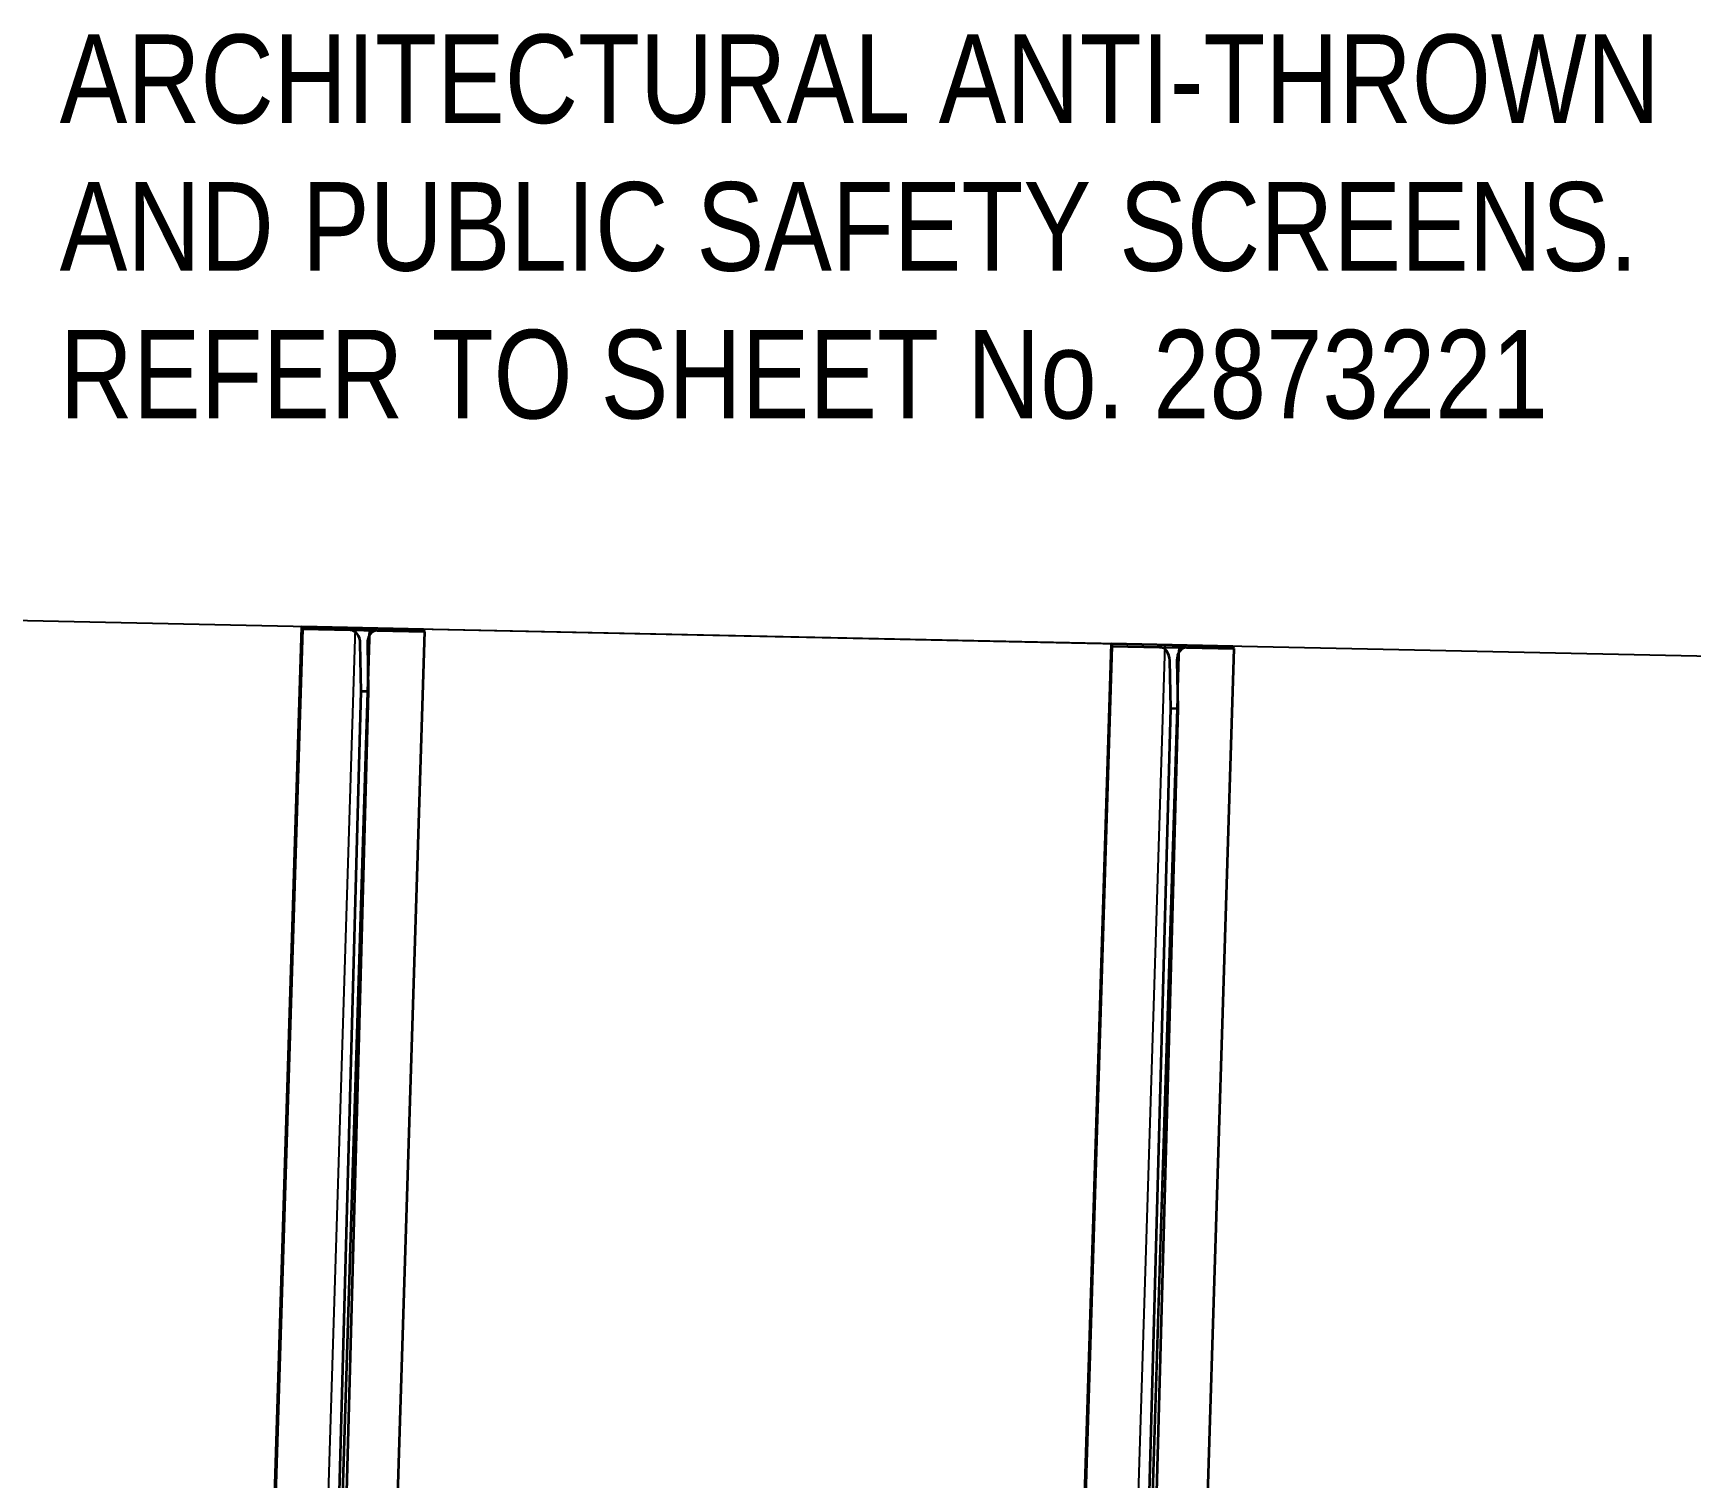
# Model space of a CAD drawing. Header units: metres. Extents: x 0.7 to 65.6, y 3.4 to 27.5.
# Drawn here: x 22.07 to 24.409, y 25.414 to 27.452 of the extents above; entities that cross this region are included whole.
import ezdxf

# ---------------------------------------------------------------- set-up
doc = ezdxf.new("R2010")
doc.units = ezdxf.units.M
doc.layers.add('A-GENM', color=7, linetype='Continuous', lineweight=35)
doc.layers.add('G-ANNO-TEXT', color=7, linetype='Continuous', lineweight=9)
doc.styles.add('Arial Narrow_2', font='ARIALN.TTF', dxfattribs={"height": 0.125})

# ---------------------------------------------------------------- blocks, each defined once
blk = doc.blocks.new('SCR_B_08_SE_2 - SCR_B_08_SE_2-5516344-DRG 2873024 - SECTION 2')
at = {"layer": 'A-GENM', "color": 254, "lineweight": 25, "true_color": 0xd4d4d4}
for p, q in [((-1103.4219, 26.6377), (-1102.2994, 26.614)), ((-1102.2992, 26.6134), (-1103.4217, 26.6371)), ((-1102.3932, 23.6095), (-1102.2992, 26.6134)), ((-1102.2992, 26.6133), (-1102.2994, 26.614))]:
    blk.add_line(p, q, dxfattribs=at)
blk = doc.blocks.new('SCR_B_08_SE_3 - SCR_B_08_SE_3-5517180-DRG 2873024 - SECTION 2')
at = {"layer": 'A-GENM', "color": 254, "lineweight": 25, "true_color": 0xd4d4d4}
for p, q in [((-1102.3734, 23.6096), (-1102.2795, 26.6135)), ((-1102.2792, 26.6129), (-1102.3732, 23.609)), ((-1102.2795, 26.6135), (-1101.157, 26.5898)), ((-1102.2795, 26.6135), (-1102.2792, 26.6129)), ((-1101.1567, 26.5892), (-1102.2792, 26.6129)), ((-1101.2507, 23.5853), (-1101.1567, 26.5892)), ((-1101.1567, 26.5892), (-1101.157, 26.5898))]:
    blk.add_line(p, q, dxfattribs=at)
blk = doc.blocks.new('SCR_B_08_SE_4 - SCR_B_08_SE_4-5518016-DRG 2873024 - SECTION 2')
at = {"layer": 'A-GENM', "color": 254, "lineweight": 25, "true_color": 0xd4d4d4}
for p, q in [((-1101.231, 23.5855), (-1101.137, 26.5894)), ((-1101.1368, 26.5888), (-1101.2308, 23.5849)), ((-1101.137, 26.5894), (-1100.0145, 26.5656)), ((-1101.137, 26.5894), (-1101.1368, 26.5888)), ((-1100.0143, 26.565), (-1101.1368, 26.5888))]:
    blk.add_line(p, q, dxfattribs=at)
blk = doc.blocks.new('T2DPAA-T2D-C3S-DU-M3D-100304_rvt-1-DRG 2873024 - SECTION 2')
at = {"layer": 'A-GENM', "color": 254, "lineweight": 25, "true_color": 0xd4d4d4}
for name in ['SCR_B_08_SE_2 - SCR_B_08_SE_2-5516344-DRG 2873024 - SECTION 2', 'SCR_B_08_SE_3 - SCR_B_08_SE_3-5517180-DRG 2873024 - SECTION 2', 'SCR_B_08_SE_4 - SCR_B_08_SE_4-5518016-DRG 2873024 - SECTION 2']:
    blk.add_blockref(name, (0, 0), dxfattribs=at)
blk = doc.blocks.new('BR08_GEN_POST_0 - 360UB_BASE-V5-DRG 2873024 - SECTION 2')
at = {"layer": 'A-GENM'}
for p, q in [((-1102.4675, 23.657), (-1102.375, 26.6149)), ((-1102.4662, 23.657), (-1102.3738, 26.612)), ((-1102.2034, 26.6113), (-1102.375, 26.6149)), ((-1102.375, 26.6149), (-1102.3738, 26.612)), ((-1102.3738, 26.612), (-1102.3069, 26.6106)), ((-1102.3069, 26.6106), (-1102.269, 26.6097)), ((-1102.2022, 26.6083), (-1102.2946, 23.6534)), ((-1102.269, 26.6097), (-1102.2022, 26.6083)), ((-1102.2022, 26.6083), (-1102.2034, 26.6113)), ((-1102.2913, 26.5238), (-1102.2926, 26.5916)), ((-1102.2826, 26.5914), (-1102.2813, 26.5236)), ((-1102.3696, 23.655), (-1102.2913, 26.5238)), ((-1102.2813, 26.5236), (-1102.3596, 23.6548)), ((-1102.2813, 26.5236), (-1102.2913, 26.5238))]:
    blk.add_line(p, q, dxfattribs=at)
at = {"layer": 'A-GENM', "flags": 128}
for points in [[(-1102.2926, 26.5916), (-1102.293, 26.5953), (-1102.2938, 26.5988), (-1102.2952, 26.602), (-1102.297, 26.6049), (-1102.2991, 26.6072), (-1102.3016, 26.609), (-1102.3042, 26.6101), (-1102.3069, 26.6106)], [(-1102.269, 26.6097), (-1102.2717, 26.6094), (-1102.2743, 26.6084), (-1102.2767, 26.6068), (-1102.2788, 26.6045), (-1102.2805, 26.6017), (-1102.2817, 26.5985), (-1102.2824, 26.5951), (-1102.2826, 26.5914)]]:
    blk.add_lwpolyline(points, dxfattribs=at)

msp = doc.modelspace()

# ---------------------------------------------------------------- block references
at = {"lineweight": 5}
msp.add_blockref('T2DPAA-T2D-C3S-DU-M3D-100304_rvt-1-DRG 2873024 - SECTION 2', (1124.824, 0), dxfattribs=at)
at = {"layer": 'A-GENM'}
for p in [(1124.824, 0), (1125.9665, -0.0242)]:
    msp.add_blockref('BR08_GEN_POST_0 - 360UB_BASE-V5-DRG 2873024 - SECTION 2', p, dxfattribs=at)

# ---------------------------------------------------------------- texts
at = {"layer": 'G-ANNO-TEXT', "char_height": 0.125, "attachment_point": 1, "style": 'Arial Narrow_2', "bg_fill": 3, "box_fill_scale": 1, "bg_fill_color": 256, "bg_fill_true_color": 13158600, "bg_fill_transparency": 0}
for s, insert in [('ARCHITECTURAL ANTI-THROWN', (22.1071, 27.4506)), ('AND PUBLIC SAFETY SCREENS.', (22.1071, 27.2423)), ('REFER TO SHEET No. 2873221', (22.1071, 27.0339))]:
    msp.add_mtext(s, dxfattribs=dict(at, insert=insert))

doc.saveas('drawing.dxf')
